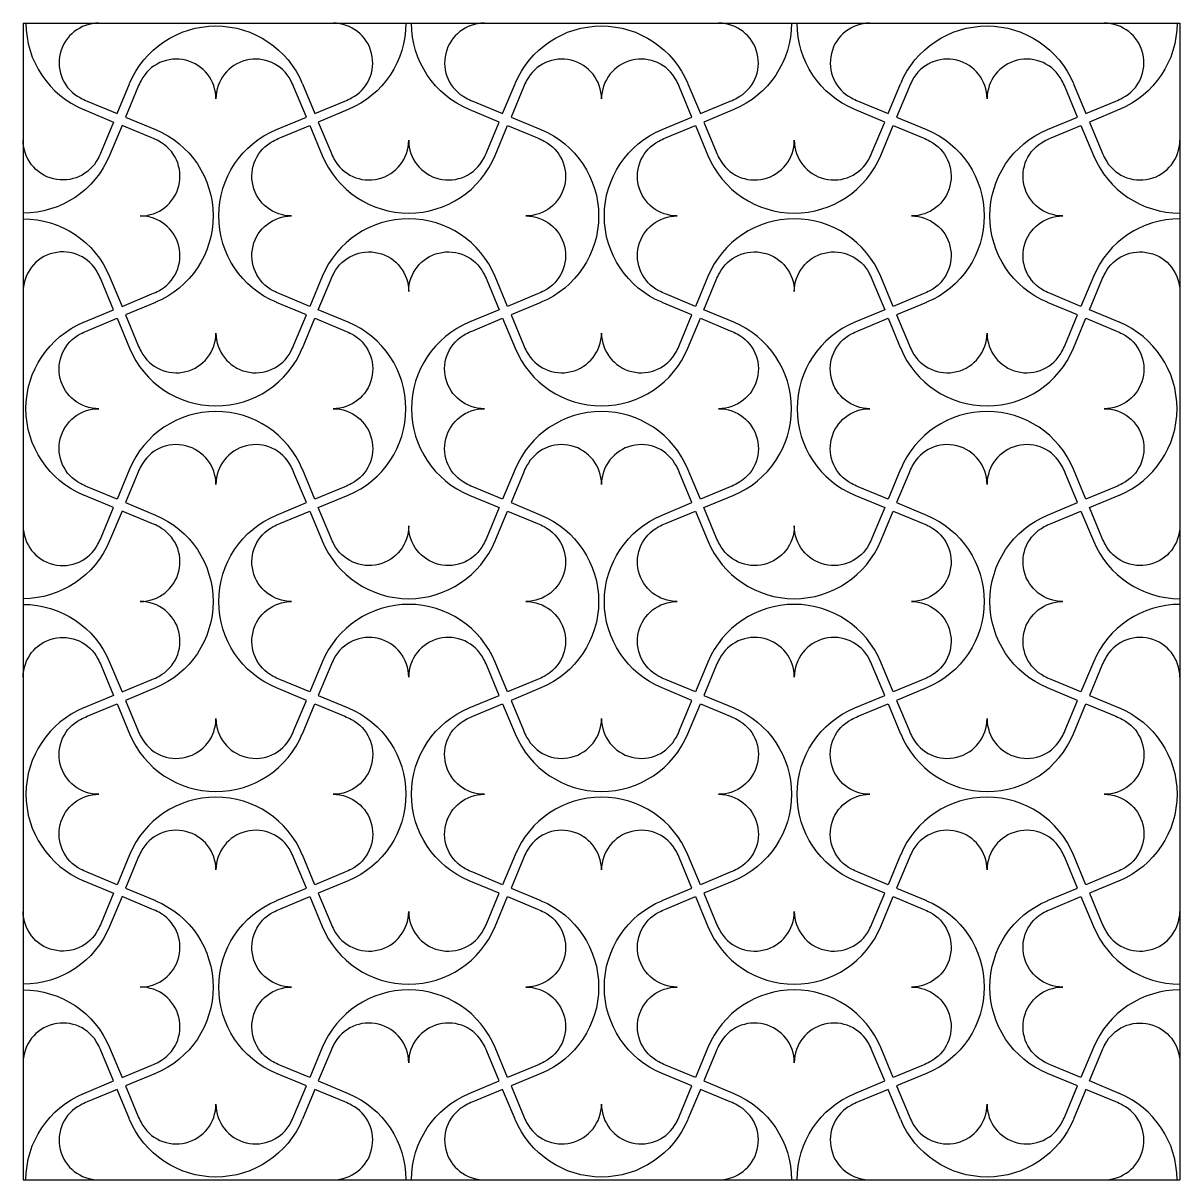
# Model space of a CAD drawing. Header units: millimetres. Extents: x -34 to 68, y -113 to 105.
# Drawn here: x -34 to 68, y 2.7 to 104.7 of the extents above; entities that cross this region are included whole.
import ezdxf

# ---------------------------------------------------------------- set-up
doc = ezdxf.new("R2010")
doc.units = ezdxf.units.MM
doc.header["$MEASUREMENT"] = 0
doc.layers.add('Layer 03', color=5, linetype='Continuous')

msp = doc.modelspace()

# ---------------------------------------------------------------- linework, layer by layer
at = {"layer": 'Layer 03'}
for p, q in [((-34, 104.7), (-34, 2.7)), ((-34, 104.7), (68, 104.7)), ((68, 104.7), (68, 2.7)), ((-25.72, 96.72), (-24.62, 99.36)), ((-23.88, 99.06), (-24.98, 96.42)), ((-9.02, 96.42), (-10.12, 99.06)), ((-9.38, 99.36), (-8.28, 96.72)), ((8.28, 96.72), (9.38, 99.36)), ((10.12, 99.06), (9.02, 96.42)), ((24.98, 96.42), (23.88, 99.06)), ((24.62, 99.36), (25.72, 96.72)), ((42.28, 96.72), (43.38, 99.36)), ((44.12, 99.06), (43.02, 96.42)), ((58.98, 96.42), (57.88, 99.06)), ((58.62, 99.36), (59.72, 96.72)), ((-28.66, 97.08), (-26.02, 95.98)), ((-28.36, 97.82), (-25.72, 96.72)), ((-8.28, 96.72), (-5.64, 97.82)), ((-5.34, 97.08), (-7.98, 95.98)), ((7.98, 95.98), (5.34, 97.08)), ((5.64, 97.82), (8.28, 96.72)), ((25.72, 96.72), (28.36, 97.82)), ((28.66, 97.08), (26.02, 95.98)), ((41.98, 95.98), (39.34, 97.08)), ((39.64, 97.82), (42.28, 96.72)), ((59.72, 96.72), (62.36, 97.82)), ((62.66, 97.08), (60.02, 95.98)), ((-26.02, 95.98), (-27.12, 93.34)), ((-24.98, 96.42), (-22.34, 95.32)), ((-11.66, 95.32), (-9.02, 96.42)), ((-7.98, 95.98), (-6.88, 93.34)), ((6.88, 93.34), (7.98, 95.98)), ((9.02, 96.42), (11.66, 95.32)), ((22.34, 95.32), (24.98, 96.42)), ((26.02, 95.98), (27.12, 93.34)), ((40.88, 93.34), (41.98, 95.98)), ((43.02, 96.42), (45.66, 95.32)), ((56.34, 95.32), (58.98, 96.42)), ((60.02, 95.98), (61.12, 93.34)), ((-25.28, 95.68), (-26.38, 93.04)), ((-22.64, 94.58), (-25.28, 95.68)), ((-11.36, 94.58), (-8.72, 95.68)), ((-8.72, 95.68), (-7.62, 93.04)), ((7.62, 93.04), (8.72, 95.68)), ((8.72, 95.68), (11.36, 94.58)), ((22.64, 94.58), (25.28, 95.68)), ((25.28, 95.68), (26.38, 93.04)), ((41.62, 93.04), (42.72, 95.68)), ((42.72, 95.68), (45.36, 94.58)), ((56.64, 94.58), (59.28, 95.68)), ((59.28, 95.68), (60.38, 93.04)), ((-26.02, 79.42), (-27.12, 82.06)), ((-26.38, 82.36), (-25.28, 79.72)), ((-7.62, 82.36), (-8.72, 79.72)), ((-7.98, 79.42), (-6.88, 82.06)), ((6.88, 82.06), (7.98, 79.42)), ((8.72, 79.72), (7.62, 82.36)), ((26.38, 82.36), (25.28, 79.72)), ((26.02, 79.42), (27.12, 82.06)), ((40.88, 82.06), (41.98, 79.42)), ((42.72, 79.72), (41.62, 82.36)), ((60.38, 82.36), (59.28, 79.72)), ((60.02, 79.42), (61.12, 82.06)), ((-25.28, 79.72), (-22.64, 80.82)), ((-8.72, 79.72), (-11.36, 80.82)), ((11.36, 80.82), (8.72, 79.72)), ((25.28, 79.72), (22.64, 80.82)), ((45.36, 80.82), (42.72, 79.72)), ((59.28, 79.72), (56.64, 80.82)), ((-22.34, 80.08), (-24.98, 78.98)), ((-9.02, 78.98), (-11.66, 80.08)), ((11.66, 80.08), (9.02, 78.98)), ((24.98, 78.98), (22.34, 80.08)), ((45.66, 80.08), (43.02, 78.98)), ((58.98, 78.98), (56.34, 80.08)), ((-28.66, 78.32), (-26.02, 79.42)), ((-28.36, 77.58), (-25.72, 78.68)), ((-25.72, 78.68), (-24.62, 76.04)), ((-24.98, 78.98), (-23.88, 76.34)), ((-10.12, 76.34), (-9.02, 78.98)), ((-9.38, 76.04), (-8.28, 78.68)), ((-8.28, 78.68), (-5.64, 77.58)), ((-5.34, 78.32), (-7.98, 79.42)), ((7.98, 79.42), (5.34, 78.32)), ((5.64, 77.58), (8.28, 78.68)), ((8.28, 78.68), (9.38, 76.04)), ((9.02, 78.98), (10.12, 76.34)), ((23.88, 76.34), (24.98, 78.98)), ((24.62, 76.04), (25.72, 78.68)), ((25.72, 78.68), (28.36, 77.58)), ((28.66, 78.32), (26.02, 79.42)), ((41.98, 79.42), (39.34, 78.32)), ((39.64, 77.58), (42.28, 78.68)), ((42.28, 78.68), (43.38, 76.04)), ((43.02, 78.98), (44.12, 76.34)), ((57.88, 76.34), (58.98, 78.98)), ((58.62, 76.04), (59.72, 78.68)), ((59.72, 78.68), (62.36, 77.58)), ((62.66, 78.32), (60.02, 79.42)), ((-24.62, 65.36), (-25.72, 62.72)), ((-8.28, 62.72), (-9.38, 65.36)), ((9.38, 65.36), (8.28, 62.72)), ((25.72, 62.72), (24.62, 65.36)), ((43.38, 65.36), (42.28, 62.72)), ((59.72, 62.72), (58.62, 65.36)), ((-23.88, 65.06), (-24.98, 62.42)), ((-9.02, 62.42), (-10.12, 65.06)), ((10.12, 65.06), (9.02, 62.42)), ((24.98, 62.42), (23.88, 65.06)), ((44.12, 65.06), (43.02, 62.42)), ((58.98, 62.42), (57.88, 65.06)), ((-25.72, 62.72), (-28.36, 63.82)), ((-5.64, 63.82), (-8.28, 62.72)), ((8.28, 62.72), (5.64, 63.82)), ((28.36, 63.82), (25.72, 62.72)), ((42.28, 62.72), (39.64, 63.82)), ((62.36, 63.82), (59.72, 62.72)), ((-26.02, 61.98), (-28.66, 63.08)), ((-24.98, 62.42), (-22.34, 61.32)), ((-11.66, 61.32), (-9.02, 62.42)), ((-7.98, 61.98), (-5.34, 63.08)), ((5.34, 63.08), (7.98, 61.98)), ((9.02, 62.42), (11.66, 61.32)), ((22.34, 61.32), (24.98, 62.42)), ((26.02, 61.98), (28.66, 63.08)), ((39.34, 63.08), (41.98, 61.98)), ((43.02, 62.42), (45.66, 61.32)), ((56.34, 61.32), (58.98, 62.42)), ((60.02, 61.98), (62.66, 63.08)), ((-27.12, 59.34), (-26.02, 61.98)), ((-25.28, 61.68), (-26.38, 59.04)), ((-22.64, 60.58), (-25.28, 61.68)), ((-11.36, 60.58), (-8.72, 61.68)), ((-8.72, 61.68), (-7.62, 59.04)), ((-6.88, 59.34), (-7.98, 61.98)), ((7.98, 61.98), (6.88, 59.34)), ((7.62, 59.04), (8.72, 61.68)), ((8.72, 61.68), (11.36, 60.58)), ((22.64, 60.58), (25.28, 61.68)), ((25.28, 61.68), (26.38, 59.04)), ((27.12, 59.34), (26.02, 61.98)), ((41.98, 61.98), (40.88, 59.34)), ((41.62, 59.04), (42.72, 61.68)), ((42.72, 61.68), (45.36, 60.58)), ((56.64, 60.58), (59.28, 61.68)), ((59.28, 61.68), (60.38, 59.04)), ((61.12, 59.34), (60.02, 61.98)), ((-27.12, 48.06), (-26.02, 45.42)), ((-26.38, 48.36), (-25.28, 45.72)), ((-7.62, 48.36), (-8.72, 45.72)), ((-6.88, 48.06), (-7.98, 45.42)), ((7.98, 45.42), (6.88, 48.06)), ((8.72, 45.72), (7.62, 48.36)), ((26.38, 48.36), (25.28, 45.72)), ((27.12, 48.06), (26.02, 45.42)), ((41.98, 45.42), (40.88, 48.06)), ((42.72, 45.72), (41.62, 48.36)), ((60.38, 48.36), (59.28, 45.72)), ((61.12, 48.06), (60.02, 45.42)), ((-25.28, 45.72), (-22.64, 46.82)), ((-22.34, 46.08), (-24.98, 44.98)), ((-9.02, 44.98), (-11.66, 46.08)), ((-8.72, 45.72), (-11.36, 46.82)), ((11.36, 46.82), (8.72, 45.72)), ((11.66, 46.08), (9.02, 44.98)), ((24.98, 44.98), (22.34, 46.08)), ((25.28, 45.72), (22.64, 46.82)), ((45.36, 46.82), (42.72, 45.72)), ((45.66, 46.08), (43.02, 44.98)), ((58.98, 44.98), (56.34, 46.08)), ((59.28, 45.72), (56.64, 46.82)), ((-26.02, 45.42), (-28.66, 44.32)), ((-24.98, 44.98), (-23.88, 42.34)), ((-10.12, 42.34), (-9.02, 44.98)), ((-7.98, 45.42), (-5.34, 44.32)), ((5.34, 44.32), (7.98, 45.42)), ((9.02, 44.98), (10.12, 42.34)), ((23.88, 42.34), (24.98, 44.98)), ((26.02, 45.42), (28.66, 44.32)), ((39.34, 44.32), (41.98, 45.42)), ((43.02, 44.98), (44.12, 42.34)), ((57.88, 42.34), (58.98, 44.98)), ((60.02, 45.42), (62.66, 44.32)), ((-28.36, 43.58), (-25.72, 44.68)), ((-25.72, 44.68), (-24.62, 42.04)), ((-9.38, 42.04), (-8.28, 44.68)), ((-8.28, 44.68), (-5.64, 43.58)), ((5.64, 43.58), (8.28, 44.68)), ((8.28, 44.68), (9.38, 42.04)), ((24.62, 42.04), (25.72, 44.68)), ((25.72, 44.68), (28.36, 43.58)), ((39.64, 43.58), (42.28, 44.68)), ((42.28, 44.68), (43.38, 42.04)), ((58.62, 42.04), (59.72, 44.68)), ((59.72, 44.68), (62.36, 43.58)), ((-24.62, 31.36), (-25.72, 28.72)), ((-23.88, 31.06), (-24.98, 28.42)), ((-9.02, 28.42), (-10.12, 31.06)), ((-8.28, 28.72), (-9.38, 31.36)), ((9.38, 31.36), (8.28, 28.72)), ((10.12, 31.06), (9.02, 28.42)), ((24.98, 28.42), (23.88, 31.06)), ((25.72, 28.72), (24.62, 31.36)), ((43.38, 31.36), (42.28, 28.72)), ((44.12, 31.06), (43.02, 28.42)), ((58.98, 28.42), (57.88, 31.06)), ((59.72, 28.72), (58.62, 31.36)), ((-25.72, 28.72), (-28.36, 29.82)), ((-5.64, 29.82), (-8.28, 28.72)), ((8.28, 28.72), (5.64, 29.82)), ((28.36, 29.82), (25.72, 28.72)), ((42.28, 28.72), (39.64, 29.82)), ((62.36, 29.82), (59.72, 28.72)), ((-28.66, 29.08), (-26.02, 27.98)), ((-5.34, 29.08), (-7.98, 27.98)), ((7.98, 27.98), (5.34, 29.08)), ((28.66, 29.08), (26.02, 27.98)), ((41.98, 27.98), (39.34, 29.08)), ((62.66, 29.08), (60.02, 27.98)), ((-26.02, 27.98), (-27.12, 25.34)), ((-25.28, 27.68), (-26.38, 25.04)), ((-22.64, 26.58), (-25.28, 27.68)), ((-24.98, 28.42), (-22.34, 27.32)), ((-11.66, 27.32), (-9.02, 28.42)), ((-11.36, 26.58), (-8.72, 27.68)), ((-8.72, 27.68), (-7.62, 25.04)), ((-7.98, 27.98), (-6.88, 25.34)), ((6.88, 25.34), (7.98, 27.98)), ((7.62, 25.04), (8.72, 27.68)), ((8.72, 27.68), (11.36, 26.58)), ((9.02, 28.42), (11.66, 27.32)), ((22.34, 27.32), (24.98, 28.42)), ((22.64, 26.58), (25.28, 27.68)), ((25.28, 27.68), (26.38, 25.04)), ((26.02, 27.98), (27.12, 25.34)), ((40.88, 25.34), (41.98, 27.98)), ((41.62, 25.04), (42.72, 27.68)), ((42.72, 27.68), (45.36, 26.58)), ((43.02, 28.42), (45.66, 27.32)), ((56.34, 27.32), (58.98, 28.42)), ((56.64, 26.58), (59.28, 27.68)), ((59.28, 27.68), (60.38, 25.04)), ((60.02, 27.98), (61.12, 25.34)), ((-26.38, 14.36), (-25.28, 11.72)), ((-7.62, 14.36), (-8.72, 11.72)), ((8.72, 11.72), (7.62, 14.36)), ((26.38, 14.36), (25.28, 11.72)), ((42.72, 11.72), (41.62, 14.36)), ((60.38, 14.36), (59.28, 11.72)), ((-26.02, 11.42), (-27.12, 14.06)), ((-6.88, 14.06), (-7.98, 11.42)), ((7.98, 11.42), (6.88, 14.06)), ((27.12, 14.06), (26.02, 11.42)), ((41.98, 11.42), (40.88, 14.06)), ((60.02, 11.42), (61.12, 14.06)), ((-25.28, 11.72), (-22.64, 12.82)), ((-8.72, 11.72), (-11.36, 12.82)), ((11.36, 12.82), (8.72, 11.72)), ((25.28, 11.72), (22.64, 12.82)), ((45.36, 12.82), (42.72, 11.72)), ((59.28, 11.72), (56.64, 12.82)), ((-28.66, 10.32), (-26.02, 11.42)), ((-22.34, 12.08), (-24.98, 10.98)), ((-9.02, 10.98), (-11.66, 12.08)), ((-7.98, 11.42), (-5.34, 10.32)), ((5.34, 10.32), (7.98, 11.42)), ((11.66, 12.08), (9.02, 10.98)), ((24.98, 10.98), (22.34, 12.08)), ((26.02, 11.42), (28.66, 10.32)), ((39.34, 10.32), (41.98, 11.42)), ((45.66, 12.08), (43.02, 10.98)), ((58.98, 10.98), (56.34, 12.08)), ((62.66, 10.32), (60.02, 11.42)), ((-25.72, 10.68), (-28.36, 9.58)), ((-24.62, 8.04), (-25.72, 10.68)), ((-24.98, 10.98), (-23.88, 8.34)), ((-10.12, 8.34), (-9.02, 10.98)), ((-8.28, 10.68), (-9.38, 8.04)), ((-5.64, 9.58), (-8.28, 10.68)), ((8.28, 10.68), (5.64, 9.58)), ((9.38, 8.04), (8.28, 10.68)), ((9.02, 10.98), (10.12, 8.34)), ((23.88, 8.34), (24.98, 10.98)), ((25.72, 10.68), (24.62, 8.04)), ((28.36, 9.58), (25.72, 10.68)), ((42.28, 10.68), (39.64, 9.58)), ((43.38, 8.04), (42.28, 10.68)), ((43.02, 10.98), (44.12, 8.34)), ((57.88, 8.34), (58.98, 10.98)), ((59.72, 10.68), (58.62, 8.04)), ((62.36, 9.58), (59.72, 10.68)), ((-34, 2.7), (68, 2.7))]:
    msp.add_line(p, q, dxfattribs=at)
for centre, radius, start, end in [((-25.5, 104.7), 8.25, 180, 247.4476), ((-27.33, 101.2), 3.5, 90, 242.3842), ((-6.67, 101.2), 3.5, 297.6158, 90), ((6.67, 101.2), 3.5, 90, 242.3842), ((27.33, 101.2), 3.5, 297.6158, 90), ((40.67, 101.2), 3.5, 90, 242.3842), ((61.33, 101.2), 3.5, 297.6158, 90), ((-20.5, 98.03), 3.5, 360, 152.3842), ((-13.5, 98.03), 3.5, 27.6158, 180), ((13.5, 98.03), 3.5, 360, 152.3842), ((20.5, 98.03), 3.5, 27.6158, 180), ((47.5, 98.03), 3.5, 360, 152.3842), ((54.5, 98.03), 3.5, 27.6158, 180), ((-17, 96.2), 7.45, 152.3842, 157.4476), ((-17, 96.2), 7.45, 22.5524, 27.6158), ((17, 96.2), 7.45, 152.3842, 157.4476), ((17, 96.2), 7.45, 22.5524, 27.6158), ((51, 96.2), 7.45, 152.3842, 157.4476), ((51, 96.2), 7.45, 22.5524, 27.6158), ((-25.5, 104.7), 7.45, 242.3842, 247.4476), ((-8.5, 104.7), 7.45, 292.5524, 297.6158), ((8.5, 104.7), 7.45, 242.3842, 247.4476), ((25.5, 104.7), 7.45, 292.5524, 297.6158), ((42.5, 104.7), 7.45, 242.3842, 247.4476), ((59.5, 104.7), 7.45, 292.5524, 297.6158), ((-23.67, 91.2), 3.5, 270, 62.3842), ((-25.5, 87.7), 7.45, 62.3842, 67.4476), ((-3.5, 94.37), 3.5, 207.6158, 360), ((3.5, 94.37), 3.5, 180, 332.3842), ((30.5, 94.37), 3.5, 207.6158, 360), ((37.5, 94.37), 3.5, 180, 332.3842), ((64.5, 94.37), 3.5, 207.6158, 360), ((0, 96.2), 8.25, 202.5524, 270), ((0, 96.2), 7.45, 202.5524, 207.6158), ((0, 96.2), 8.25, 270, 337.4476), ((0, 96.2), 7.45, 332.3842, 337.4476), ((34, 96.2), 8.25, 202.5524, 270), ((34, 96.2), 7.45, 202.5524, 207.6158), ((34, 96.2), 8.25, 270, 337.4476), ((34, 96.2), 7.45, 332.3842, 337.4476), ((68, 96.2), 8.25, 202.5524, 270), ((68, 96.2), 7.45, 202.5524, 207.6158), ((-23.67, 84.2), 3.5, 297.6158, 90), ((0, 79.2), 8.25, 90, 157.4476), ((0, 79.2), 8.25, 22.5524, 90), ((34, 79.2), 8.25, 90, 157.4476), ((34, 79.2), 8.25, 22.5524, 90), ((68, 79.2), 8.25, 90, 157.4476), ((-30.5, 81.03), 3.5, 27.6158, 180), ((-34, 79.2), 7.45, 22.5524, 27.6158), ((-25.5, 87.7), 7.45, 292.5524, 297.6158), ((-8.5, 70.7), 8.25, 360, 67.4476), ((8.5, 70.7), 8.25, 112.5524, 180), ((25.5, 70.7), 8.25, 0, 67.4476), ((42.5, 70.7), 8.25, 112.5524, 180), ((59.5, 70.7), 8.25, 0, 67.4476), ((-20.5, 77.37), 3.5, 207.6158, 0), ((-13.5, 77.37), 3.5, 180, 332.3842), ((13.5, 77.37), 3.5, 207.6158, 0), ((20.5, 77.37), 3.5, 180, 332.3842), ((47.5, 77.37), 3.5, 207.6158, 0), ((54.5, 77.37), 3.5, 180, 332.3842), ((-17, 79.2), 8.25, 202.5524, 270), ((-17, 79.2), 7.45, 202.5524, 207.6158), ((-17, 79.2), 8.25, 270, 337.4476), ((-17, 79.2), 7.45, 332.3842, 337.4476), ((17, 79.2), 8.25, 202.5524, 270), ((17, 79.2), 7.45, 202.5524, 207.6158), ((17, 79.2), 8.25, 270, 337.4476), ((17, 79.2), 7.45, 332.3842, 337.4476), ((51, 79.2), 8.25, 202.5524, 270), ((51, 79.2), 7.45, 202.5524, 207.6158), ((51, 79.2), 8.25, 270, 337.4476), ((51, 79.2), 7.45, 332.3842, 337.4476), ((-17, 62.2), 8.25, 90, 157.4476), ((-17, 62.2), 8.25, 22.5524, 90), ((-8.5, 70.7), 8.25, 292.5524, 360), ((8.5, 70.7), 8.25, 180, 247.4476), ((17, 62.2), 8.25, 90, 157.4476), ((17, 62.2), 8.25, 22.5524, 90), ((25.5, 70.7), 8.25, 292.5524, 360), ((42.5, 70.7), 8.25, 180, 247.4476), ((51, 62.2), 8.25, 90, 157.4476), ((51, 62.2), 8.25, 22.5524, 90), ((59.5, 70.7), 8.25, 292.5524, 360), ((-20.5, 64.03), 3.5, 360, 152.3842), ((-13.5, 64.03), 3.5, 27.6158, 180), ((13.5, 64.03), 3.5, 360, 152.3842), ((20.5, 64.03), 3.5, 27.6158, 180), ((47.5, 64.03), 3.5, 360, 152.3842), ((54.5, 64.03), 3.5, 27.6158, 180), ((-17, 62.2), 7.45, 152.3842, 157.4476), ((-17, 62.2), 7.45, 22.5524, 27.6158), ((17, 62.2), 7.45, 152.3842, 157.4476), ((17, 62.2), 7.45, 22.5524, 27.6158), ((51, 62.2), 7.45, 152.3842, 157.4476), ((51, 62.2), 7.45, 22.5524, 27.6158), ((-30.5, 60.37), 3.5, 180, 332.3842), ((-23.67, 57.2), 3.5, 270, 62.3842), ((-25.5, 53.7), 7.45, 62.3842, 67.4476), ((-34, 62.2), 7.45, 332.3842, 337.4476), ((0, 62.2), 8.25, 202.5524, 270), ((0, 62.2), 8.25, 270, 337.4476), ((34, 62.2), 8.25, 202.5524, 270), ((34, 62.2), 8.25, 270, 337.4476), ((68, 62.2), 8.25, 202.5524, 270), ((-23.67, 50.2), 3.5, 297.6158, 90), ((0, 45.2), 8.25, 90, 157.4476), ((0, 45.2), 8.25, 22.5524, 90), ((34, 45.2), 8.25, 90, 157.4476), ((34, 45.2), 8.25, 22.5524, 90), ((68, 45.2), 8.25, 90, 157.4476), ((-3.5, 47.03), 3.5, 0, 152.3842), ((3.5, 47.03), 3.5, 27.6158, 180), ((30.5, 47.03), 3.5, 0, 152.3842), ((37.5, 47.03), 3.5, 27.6158, 180), ((64.5, 47.03), 3.5, 0, 152.3842), ((0, 45.2), 7.45, 152.3842, 157.4476), ((0, 45.2), 7.45, 22.5524, 27.6158), ((34, 45.2), 7.45, 152.3842, 157.4476), ((34, 45.2), 7.45, 22.5524, 27.6158), ((68, 45.2), 7.45, 152.3842, 157.4476), ((-25.5, 53.7), 7.45, 292.5524, 297.6158), ((-25.5, 36.7), 8.25, 112.5524, 180), ((-20.5, 43.37), 3.5, 207.6158, 0), ((-13.5, 43.37), 3.5, 180, 332.3842), ((13.5, 43.37), 3.5, 207.6158, 0), ((20.5, 43.37), 3.5, 180, 332.3842), ((47.5, 43.37), 3.5, 207.6158, 0), ((54.5, 43.37), 3.5, 180, 332.3842), ((-17, 45.2), 8.25, 202.5524, 270), ((-17, 45.2), 7.45, 202.5524, 207.6158), ((-17, 45.2), 8.25, 270, 337.4476), ((-17, 45.2), 7.45, 332.3842, 337.4476), ((17, 45.2), 8.25, 202.5524, 270), ((17, 45.2), 7.45, 202.5524, 207.6158), ((17, 45.2), 8.25, 270, 337.4476), ((17, 45.2), 7.45, 332.3842, 337.4476), ((51, 45.2), 8.25, 202.5524, 270), ((51, 45.2), 7.45, 202.5524, 207.6158), ((51, 45.2), 8.25, 270, 337.4476), ((51, 45.2), 7.45, 332.3842, 337.4476), ((-25.5, 36.7), 8.25, 180, 247.4476), ((-17, 28.2), 8.25, 90, 157.4476), ((-17, 28.2), 8.25, 22.5524, 90), ((17, 28.2), 8.25, 90, 157.4476), ((17, 28.2), 8.25, 22.5524, 90), ((51, 28.2), 8.25, 90, 157.4476), ((51, 28.2), 8.25, 22.5524, 90), ((-20.5, 30.03), 3.5, 360, 152.3842), ((-13.5, 30.03), 3.5, 27.6158, 180), ((13.5, 30.03), 3.5, 360, 152.3842), ((20.5, 30.03), 3.5, 27.6158, 180), ((47.5, 30.03), 3.5, 360, 152.3842), ((54.5, 30.03), 3.5, 27.6158, 180), ((-17, 28.2), 7.45, 152.3842, 157.4476), ((-17, 28.2), 7.45, 22.5524, 27.6158), ((17, 28.2), 7.45, 152.3842, 157.4476), ((17, 28.2), 7.45, 22.5524, 27.6158), ((51, 28.2), 7.45, 152.3842, 157.4476), ((51, 28.2), 7.45, 22.5524, 27.6158), ((-25.5, 19.7), 7.45, 62.3842, 67.4476), ((-23.67, 23.2), 3.5, 270, 62.3842), ((-3.5, 26.37), 3.5, 207.6158, 360), ((3.5, 26.37), 3.5, 180, 332.3842), ((30.5, 26.37), 3.5, 207.6158, 360), ((37.5, 26.37), 3.5, 180, 332.3842), ((64.5, 26.37), 3.5, 207.6158, 360), ((0, 28.2), 8.25, 202.5524, 270), ((0, 28.2), 7.45, 202.5524, 207.6158), ((0, 28.2), 8.25, 270, 337.4476), ((0, 28.2), 7.45, 332.3842, 337.4476), ((34, 28.2), 8.25, 202.5524, 270), ((34, 28.2), 7.45, 202.5524, 207.6158), ((34, 28.2), 8.25, 270, 337.4476), ((34, 28.2), 7.45, 332.3842, 337.4476), ((68, 28.2), 8.25, 202.5524, 270), ((68, 28.2), 7.45, 202.5524, 207.6158), ((-23.67, 16.2), 3.5, 297.6158, 90), ((0, 11.2), 8.25, 90, 157.4476), ((0, 11.2), 8.25, 22.5524, 90), ((34, 11.2), 8.25, 90, 157.4476), ((34, 11.2), 8.25, 22.5524, 90), ((68, 11.2), 8.25, 90, 157.4476), ((-30.5, 13.03), 3.5, 27.6158, 180), ((-3.5, 13.03), 3.5, 0, 152.3842), ((3.5, 13.03), 3.5, 27.6158, 180), ((30.5, 13.03), 3.5, 0, 152.3842), ((37.5, 13.03), 3.5, 27.6158, 180), ((-34, 11.2), 7.45, 22.5524, 27.6158), ((0, 11.2), 7.45, 152.3842, 157.4476), ((0, 11.2), 7.45, 22.5524, 27.6158), ((34, 11.2), 7.45, 152.3842, 157.4476), ((34, 11.2), 7.45, 22.5524, 27.6158), ((-25.5, 19.7), 7.45, 292.5524, 297.6158), ((59.5, 2.7), 8.25, 360, 67.4476), ((-27.33, 6.2), 3.5, 117.6158, 270), ((-25.5, 2.7), 7.45, 112.5524, 117.6158), ((-20.5, 9.37), 3.5, 207.6158, 0), ((-13.5, 9.37), 3.5, 180, 332.3842), ((-6.67, 6.2), 3.5, 270, 62.3842), ((-8.5, 2.7), 7.45, 62.3842, 67.4476), ((6.67, 6.2), 3.5, 117.6158, 270), ((8.5, 2.7), 7.45, 112.5524, 117.6158), ((13.5, 9.37), 3.5, 207.6158, 0), ((20.5, 9.37), 3.5, 180, 332.3842), ((27.33, 6.2), 3.5, 270, 62.3842), ((25.5, 2.7), 7.45, 62.3842, 67.4476), ((40.67, 6.2), 3.5, 117.6158, 270), ((42.5, 2.7), 7.45, 112.5524, 117.6158), ((47.5, 9.37), 3.5, 207.6158, 0), ((54.5, 9.37), 3.5, 180, 332.3842), ((61.33, 6.2), 3.5, 270, 62.3842), ((59.5, 2.7), 7.45, 62.3842, 67.4476), ((-17, 11.2), 7.45, 202.5524, 207.6158), ((-17, 11.2), 7.45, 332.3842, 337.4476), ((17, 11.2), 7.45, 202.5524, 207.6158), ((17, 11.2), 7.45, 332.3842, 337.4476), ((51, 11.2), 7.45, 202.5524, 207.6158), ((51, 11.2), 7.45, 332.3842, 337.4476)]:
    msp.add_arc(centre, radius, start, end, dxfattribs=at)
at = {"layer": 'Layer 03', "extrusion": (0, 0, -1)}
for centre, radius, start, end in [((17, 96.2), 8.25, 22.5524, 90), ((17, 96.2), 8.25, 90, 157.4476), ((8.5, 104.7), 8.25, 180, 247.4476), ((-8.5, 104.7), 8.25, 292.5524, 0), ((-17, 96.2), 8.25, 22.5524, 90), ((-17, 96.2), 8.25, 90, 157.4476), ((-25.5, 104.7), 8.25, 180, 247.4476), ((-42.5, 104.7), 8.25, 292.5524, 360), ((-51, 96.2), 8.25, 22.5524, 90), ((-51, 96.2), 8.25, 90, 157.4476), ((-59.5, 104.7), 8.25, 180, 247.4476), ((25.5, 87.7), 8.25, 112.5524, 180), ((8.5, 87.7), 8.25, 0, 67.4476), ((-8.5, 87.7), 8.25, 112.5524, 180), ((-25.5, 87.7), 8.25, 0, 67.4476), ((-42.5, 87.7), 8.25, 112.5524, 180), ((-59.5, 87.7), 8.25, 360, 67.4476), ((30.5, 94.37), 3.5, 207.6158, 360), ((10.33, 91.2), 3.5, 270, 62.3842), ((8.5, 87.7), 7.45, 62.3842, 67.4476), ((-10.33, 91.2), 3.5, 117.6158, 270), ((-8.5, 87.7), 7.45, 112.5524, 117.6158), ((-23.67, 91.2), 3.5, 270, 62.3842), ((-25.5, 87.7), 7.45, 62.3842, 67.4476), ((-44.33, 91.2), 3.5, 117.6158, 270), ((-42.5, 87.7), 7.45, 112.5524, 117.6158), ((-57.67, 91.2), 3.5, 270, 62.3842), ((-59.5, 87.7), 7.45, 62.3842, 67.4476), ((34, 96.2), 8.25, 202.5524, 270), ((34, 96.2), 7.45, 202.5524, 207.6158), ((34, 79.2), 8.25, 90, 157.4476), ((25.5, 87.7), 8.25, 180, 247.4476), ((8.5, 87.7), 8.25, 292.5524, 0), ((10.33, 84.2), 3.5, 297.6158, 90), ((-10.33, 84.2), 3.5, 90, 242.3842), ((-8.5, 87.7), 8.25, 180, 247.4476), ((-25.5, 87.7), 8.25, 292.5524, 0), ((-23.67, 84.2), 3.5, 297.6158, 90), ((-44.33, 84.2), 3.5, 90, 242.3842), ((-42.5, 87.7), 8.25, 180, 247.4476), ((-59.5, 87.7), 8.25, 292.5524, 0), ((-57.67, 84.2), 3.5, 297.6158, 90), ((3.5, 81.03), 3.5, 27.6158, 180), ((-3.5, 81.03), 3.5, 0, 152.3842), ((-30.5, 81.03), 3.5, 27.6158, 180), ((-37.5, 81.03), 3.5, 0, 152.3842), ((-64.5, 81.03), 3.5, 27.6158, 180), ((0, 79.2), 7.45, 22.5524, 27.6158), ((0, 79.2), 7.45, 152.3842, 157.4476), ((-34, 79.2), 7.45, 22.5524, 27.6158), ((-34, 79.2), 7.45, 152.3842, 157.4476), ((-68, 79.2), 7.45, 22.5524, 27.6158), ((8.5, 87.7), 7.45, 292.5524, 297.6158), ((-8.5, 87.7), 7.45, 242.3842, 247.4476), ((-25.5, 87.7), 7.45, 292.5524, 297.6158), ((-42.5, 87.7), 7.45, 242.3842, 247.4476), ((-59.5, 87.7), 7.45, 292.5524, 297.6158), ((25.5, 70.7), 8.25, 0, 67.4476), ((25.5, 70.7), 7.45, 62.3842, 67.4476), ((8.5, 70.7), 7.45, 112.5524, 117.6158), ((-8.5, 70.7), 7.45, 62.3842, 67.4476), ((-25.5, 70.7), 7.45, 112.5524, 117.6158), ((-42.5, 70.7), 7.45, 62.3842, 67.4476), ((-59.5, 70.7), 7.45, 112.5524, 117.6158), ((27.33, 74.2), 3.5, 270, 62.3842), ((6.67, 74.2), 3.5, 117.6158, 270), ((-6.67, 74.2), 3.5, 270, 62.3842), ((-27.33, 74.2), 3.5, 117.6158, 270), ((-40.67, 74.2), 3.5, 270, 62.3842), ((-61.33, 74.2), 3.5, 117.6158, 270), ((25.5, 70.7), 8.25, 292.5524, 0), ((27.33, 67.2), 3.5, 297.6158, 90), ((6.67, 67.2), 3.5, 90, 242.3842), ((-6.67, 67.2), 3.5, 297.6158, 90), ((-27.33, 67.2), 3.5, 90, 242.3842), ((-40.67, 67.2), 3.5, 297.6158, 90), ((-61.33, 67.2), 3.5, 90, 242.3842), ((25.5, 70.7), 7.45, 292.5524, 297.6158), ((8.5, 70.7), 7.45, 242.3842, 247.4476), ((-8.5, 70.7), 7.45, 292.5524, 297.6158), ((-25.5, 70.7), 7.45, 242.3842, 247.4476), ((-42.5, 70.7), 7.45, 292.5524, 297.6158), ((-59.5, 70.7), 7.45, 242.3842, 247.4476), ((25.5, 53.7), 8.25, 112.5524, 180), ((8.5, 53.7), 8.25, 0, 67.4476), ((-8.5, 53.7), 8.25, 112.5524, 180), ((-25.5, 53.7), 8.25, 0, 67.4476), ((-42.5, 53.7), 8.25, 112.5524, 180), ((-59.5, 53.7), 8.25, 360, 67.4476), ((10.33, 57.2), 3.5, 270, 62.3842), ((8.5, 53.7), 7.45, 62.3842, 67.4476), ((3.5, 60.37), 3.5, 180, 332.3842), ((-3.5, 60.37), 3.5, 207.6158, 360), ((-10.33, 57.2), 3.5, 117.6158, 270), ((-8.5, 53.7), 7.45, 112.5524, 117.6158), ((-23.67, 57.2), 3.5, 270, 62.3842), ((-25.5, 53.7), 7.45, 62.3842, 67.4476), ((-30.5, 60.37), 3.5, 180, 332.3842), ((-37.5, 60.37), 3.5, 207.6158, 360), ((-44.33, 57.2), 3.5, 117.6158, 270), ((-42.5, 53.7), 7.45, 112.5524, 117.6158), ((-57.67, 57.2), 3.5, 270, 62.3842), ((-59.5, 53.7), 7.45, 62.3842, 67.4476), ((-64.5, 60.37), 3.5, 180, 332.3842), ((0, 62.2), 7.45, 332.3842, 337.4476), ((0, 62.2), 7.45, 202.5524, 207.6158), ((-34, 62.2), 7.45, 332.3842, 337.4476), ((-34, 62.2), 7.45, 202.5524, 207.6158), ((-68, 62.2), 7.45, 332.3842, 337.4476), ((34, 62.2), 8.25, 202.5524, 270), ((34, 45.2), 8.25, 90, 157.4476), ((25.5, 53.7), 8.25, 180, 247.4476), ((8.5, 53.7), 8.25, 292.5524, 0), ((10.33, 50.2), 3.5, 297.6158, 90), ((-10.33, 50.2), 3.5, 90, 242.3842), ((-8.5, 53.7), 8.25, 180, 247.4476), ((-25.5, 53.7), 8.25, 292.5524, 0), ((-23.67, 50.2), 3.5, 297.6158, 90), ((-44.33, 50.2), 3.5, 90, 242.3842), ((-42.5, 53.7), 8.25, 180, 247.4476), ((-59.5, 53.7), 8.25, 292.5524, 0), ((-57.67, 50.2), 3.5, 297.6158, 90), ((30.5, 47.03), 3.5, 0, 152.3842), ((34, 45.2), 7.45, 152.3842, 157.4476), ((8.5, 53.7), 7.45, 292.5524, 297.6158), ((-8.5, 53.7), 7.45, 242.3842, 247.4476), ((-25.5, 53.7), 7.45, 292.5524, 297.6158), ((-42.5, 53.7), 7.45, 242.3842, 247.4476), ((-59.5, 53.7), 7.45, 292.5524, 297.6158), ((8.5, 36.7), 8.25, 112.5524, 180), ((-8.5, 36.7), 8.25, 360, 67.4476), ((-25.5, 36.7), 8.25, 112.5524, 180), ((-42.5, 36.7), 8.25, 0, 67.4476), ((-59.5, 36.7), 8.25, 112.5524, 180), ((27.33, 40.2), 3.5, 270, 62.3842), ((25.5, 36.7), 7.45, 62.3842, 67.4476), ((6.67, 40.2), 3.5, 117.6158, 270), ((8.5, 36.7), 7.45, 112.5524, 117.6158), ((-6.67, 40.2), 3.5, 270, 62.3842), ((-8.5, 36.7), 7.45, 62.3842, 67.4476), ((-27.33, 40.2), 3.5, 117.6158, 270), ((-25.5, 36.7), 7.45, 112.5524, 117.6158), ((-40.67, 40.2), 3.5, 270, 62.3842), ((-42.5, 36.7), 7.45, 62.3842, 67.4476), ((-61.33, 40.2), 3.5, 117.6158, 270), ((-59.5, 36.7), 7.45, 112.5524, 117.6158), ((27.33, 33.2), 3.5, 297.6158, 90), ((6.67, 33.2), 3.5, 90, 242.3842), ((8.5, 36.7), 8.25, 180, 247.4476), ((-8.5, 36.7), 8.25, 292.5524, 0), ((-6.67, 33.2), 3.5, 297.6158, 90), ((-27.33, 33.2), 3.5, 90, 242.3842), ((-25.5, 36.7), 8.25, 180, 247.4476), ((-42.5, 36.7), 8.25, 292.5524, 360), ((-40.67, 33.2), 3.5, 297.6158, 90), ((-61.33, 33.2), 3.5, 90, 242.3842), ((-59.5, 36.7), 8.25, 180, 247.4476), ((25.5, 36.7), 7.45, 292.5524, 297.6158), ((8.5, 36.7), 7.45, 242.3842, 247.4476), ((-8.5, 36.7), 7.45, 292.5524, 297.6158), ((-25.5, 36.7), 7.45, 242.3842, 247.4476), ((-42.5, 36.7), 7.45, 292.5524, 297.6158), ((-59.5, 36.7), 7.45, 242.3842, 247.4476), ((25.5, 19.7), 8.25, 112.5524, 180), ((8.5, 19.7), 8.25, 360, 67.4476), ((8.5, 19.7), 7.45, 62.3842, 67.4476), ((-8.5, 19.7), 7.45, 112.5524, 117.6158), ((-8.5, 19.7), 8.25, 112.5524, 180), ((-25.5, 19.7), 8.25, 0, 67.4476), ((-25.5, 19.7), 7.45, 62.3842, 67.4476), ((-42.5, 19.7), 7.45, 112.5524, 117.6158), ((-42.5, 19.7), 8.25, 112.5524, 180), ((-59.5, 19.7), 8.25, 360, 67.4476), ((-59.5, 19.7), 7.45, 62.3842, 67.4476), ((30.5, 26.37), 3.5, 207.6158, 360), ((10.33, 23.2), 3.5, 270, 62.3842), ((-10.33, 23.2), 3.5, 117.6158, 270), ((-23.67, 23.2), 3.5, 270, 62.3842), ((-44.33, 23.2), 3.5, 117.6158, 270), ((-57.67, 23.2), 3.5, 270, 62.3842), ((34, 28.2), 8.25, 202.5524, 270), ((34, 28.2), 7.45, 202.5524, 207.6158), ((34, 11.2), 8.25, 90, 157.4476), ((25.5, 19.7), 8.25, 180, 247.4476), ((8.5, 19.7), 8.25, 292.5524, 360), ((10.33, 16.2), 3.5, 297.6158, 90), ((-10.33, 16.2), 3.5, 90, 242.3842), ((-8.5, 19.7), 8.25, 180, 247.4476), ((-25.5, 19.7), 8.25, 292.5524, 360), ((-23.67, 16.2), 3.5, 297.6158, 90), ((-44.33, 16.2), 3.5, 90, 242.3842), ((-42.5, 19.7), 8.25, 180, 247.4476), ((-59.5, 19.7), 8.25, 292.5524, 0), ((-57.67, 16.2), 3.5, 297.6158, 90), ((-64.5, 13.03), 3.5, 27.6158, 180), ((-68, 11.2), 7.45, 22.5524, 27.6158), ((8.5, 19.7), 7.45, 292.5524, 297.6158), ((-8.5, 19.7), 7.45, 242.3842, 247.4476), ((-25.5, 19.7), 7.45, 292.5524, 297.6158), ((-42.5, 19.7), 7.45, 242.3842, 247.4476), ((-59.5, 19.7), 7.45, 292.5524, 297.6158), ((25.5, 2.7), 8.25, 360, 67.4476), ((8.5, 2.7), 8.25, 112.5524, 180), ((-8.5, 2.7), 8.25, 0, 67.4476), ((-25.5, 2.7), 8.25, 112.5524, 180), ((-42.5, 2.7), 8.25, 0, 67.4476), ((17, 11.2), 8.25, 270, 337.4476), ((17, 11.2), 8.25, 202.5524, 270), ((-17, 11.2), 8.25, 270, 337.4476), ((-17, 11.2), 8.25, 202.5524, 270), ((-51, 11.2), 8.25, 270, 337.4476), ((-51, 11.2), 8.25, 202.5524, 270)]:
    msp.add_arc(centre, radius, start, end, dxfattribs=at)

doc.saveas('drawing.dxf')
